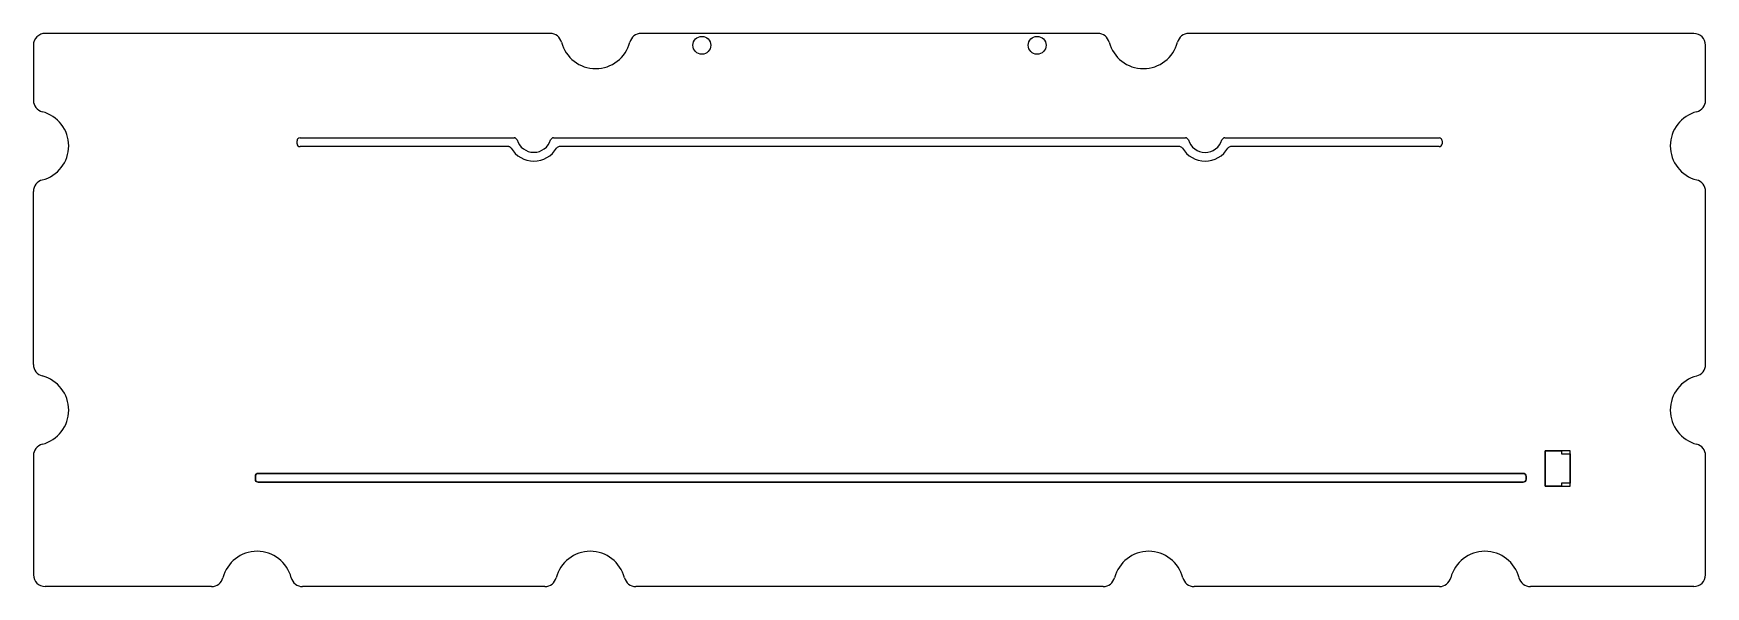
# Model space of a CAD drawing. Header units: millimetres. Extents: x -285 to -1, y 5 to 99.
import ezdxf

# ---------------------------------------------------------------- set-up
doc = ezdxf.new("R2010")
doc.units = ezdxf.units.MM
doc.layers.get('0').update_dxf_attribs({"linetype": 'CONTINUOUS'})

msp = doc.modelspace()

# ---------------------------------------------------------------- linework, layer by layer
for p, q in [((-197.23, 98.77), (-283.21, 98.77)), ((-197.23, 98.77), (-283.21, 98.77)), ((-103.98, 98.77), (-181.74, 98.77)), ((-2.51, 98.77), (-88.49, 98.77)), ((-285.21, 96.77), (-285.21, 87.37)), ((-285.21, 96.77), (-285.21, 87.37)), ((-0.51, 87.37), (-0.51, 96.77)), ((-0.51, 87.37), (-0.51, 96.77)), ((-240.32, 79.99), (-240.32, 80.49)), ((-240.32, 79.99), (-240.32, 80.49)), ((-239.82, 80.99), (-230.32, 80.99)), ((-239.82, 80.99), (-230.32, 80.99)), ((-230.32, 80.99), (-203.32, 80.99)), ((-230.32, 80.99), (-203.32, 80.99)), ((-196.69, 80.99), (-89.05, 80.99)), ((-196.69, 80.99), (-89.05, 80.99)), ((-82.37, 80.99), (-45.87, 80.99)), ((-82.37, 80.99), (-45.87, 80.99)), ((-45.37, 80.49), (-45.37, 79.99)), ((-45.37, 80.49), (-45.37, 79.99)), ((-230.32, 79.49), (-239.82, 79.49)), ((-230.32, 79.49), (-239.82, 79.49)), ((-204.29, 79.49), (-230.32, 79.49)), ((-204.29, 79.49), (-230.32, 79.49)), ((-90.02, 79.49), (-195.72, 79.49)), ((-90.02, 79.49), (-195.72, 79.49)), ((-45.87, 79.49), (-81.4, 79.49)), ((-45.87, 79.49), (-81.4, 79.49)), ((-285.21, 42.37), (-285.21, 71.87)), ((-285.21, 42.37), (-285.21, 71.87)), ((-0.51, 42.37), (-0.51, 71.87)), ((-0.51, 42.37), (-0.51, 71.87)), ((-285.21, 26.87), (-285.21, 6.57)), ((-285.21, 26.87), (-285.21, 6.57)), ((-0.51, 6.57), (-0.51, 26.88)), ((-254.88, 4.57), (-283.21, 4.57)), ((-198.14, 4.57), (-239.39, 4.57)), ((-103.07, 4.57), (-182.65, 4.57)), ((-45.83, 4.57), (-87.58, 4.57)), ((-2.51, 4.57), (-30.34, 4.57))]:
    msp.add_line(p, q)
for points in [[(-25.06, 22.17), (-25.06, 21.67), (-27.82, 21.67), (-27.82, 27.67), (-25.06, 27.67), (-25.06, 27.17), (-23.57, 27.17), (-23.57, 22.17)], [(-23.57, 27.67), (-27.82, 27.67), (-27.82, 21.67), (-23.57, 21.67)]]:
    msp.add_lwpolyline(points, close=True)
for points in [[(-31.58, 22.34), (-246.92, 22.34, -0.414214), (-247.42, 22.84), (-247.42, 23.34, -0.414214), (-246.92, 23.84), (-31.58, 23.84, -0.414213), (-31.08, 23.34), (-31.08, 22.84, -0.414214)], [(-31.08, 23.34, 0.414213), (-31.58, 23.84), (-246.92, 23.84, 0.414214), (-247.42, 23.34), (-247.42, 22.84, 0.414214), (-246.92, 22.34), (-31.58, 22.34, 0.414214), (-31.08, 22.84)]]:
    msp.add_lwpolyline(points, format="xyb", close=True)
for centre in [(-171.4, 96.75), (-114.32, 96.75)]:
    msp.add_circle(centre, 1.52)
for centre, radius, start, end in [((-283.21, 96.77), 2, 90, 180.0001), ((-283.21, 96.77), 2, 90, 180.0001), ((-197.23, 96.77), 2, 14.4775, 90), ((-197.23, 96.77), 2, 14.4775, 90), ((-189.48, 98.77), 6, 194.4775, 345.5225), ((-189.48, 98.77), 6, 194.4775, 345.5225), ((-181.74, 96.77), 2, 90, 165.5225), ((-181.74, 96.77), 2, 90, 165.5225), ((-103.98, 96.77), 2, 14.4734, 90), ((-96.23, 98.77), 6, 194.4734, 345.5266), ((-88.49, 96.77), 2, 90, 165.5266), ((-2.51, 96.77), 2, 0, 90), ((-2.51, 96.77), 2, 0, 90), ((-283.21, 87.37), 2, 180.0004, 255.5226), ((-283.21, 87.37), 2, 180.0004, 255.5226), ((-285.21, 79.62), 6, -75.5224, 75.5226), ((-285.21, 79.62), 6, -75.5224, 75.5226), ((-0.51, 79.62), 6, 104.4774, 255.5224), ((-0.51, 79.62), 6, 104.4774, 255.5224), ((-2.51, 87.37), 2, 284.4774, 359.9996), ((-2.51, 87.37), 2, 284.4774, 359.9996), ((-239.82, 80.49), 0.5, 90, 180), ((-239.82, 80.49), 0.5, 90, 180), ((-239.82, 79.99), 0.5, 180, 270), ((-239.82, 79.99), 0.5, 180, 270), ((-203.35, 80.5), 0.5, 16.9742, 89.9993), ((-203.35, 80.5), 0.5, 16.9742, 89.9993), ((-200.01, 81.52), 2.99, 196.9742, 343.0227), ((-200.01, 81.52), 2.99, 196.9742, 343.0227), ((-196.67, 80.49), 0.5, 89.9993, 163.0227), ((-196.67, 80.49), 0.5, 89.9993, 163.0227), ((-89.05, 80.49), 0.5, 16.9767, 90), ((-89.05, 80.49), 0.5, 16.9767, 90), ((-85.71, 81.51), 2.99, 196.9767, 343.0251), ((-85.71, 81.51), 2.99, 196.9767, 343.0251), ((-82.37, 80.49), 0.5, 90, 163.0251), ((-82.37, 80.49), 0.5, 90, 163.0251), ((-45.87, 80.49), 0.5, 0.0001, 90), ((-45.87, 80.49), 0.5, 0.0001, 90), ((-45.87, 79.99), 0.5, -90, 0.0001), ((-45.87, 79.99), 0.5, -90, 0.0001), ((-204.32, 79), 0.5, 30.3059, 89.9993), ((-204.32, 79), 0.5, 30.3059, 89.9993), ((-200.01, 81.52), 4.49, 210.3059, 329.6914), ((-200.01, 81.52), 4.49, 210.3059, 329.6914), ((-195.7, 78.99), 0.5, 89.9993, 149.6914), ((-195.7, 78.99), 0.5, 89.9993, 149.6914), ((-90.02, 78.99), 0.5, 30.3079, 90), ((-90.02, 78.99), 0.5, 30.3079, 90), ((-85.71, 81.51), 4.49, 210.3079, 329.6934), ((-85.71, 81.51), 4.49, 210.3079, 329.6934), ((-81.4, 78.99), 0.5, 90, 149.6934), ((-81.4, 78.99), 0.5, 90, 149.6934), ((-283.21, 71.87), 2, 104.4776, 180.0001), ((-283.21, 71.87), 2, 104.4776, 180.0001), ((-2.51, 71.87), 2, -0.0001, 75.5224), ((-2.51, 71.87), 2, -0.0001, 75.5224), ((-283.21, 42.37), 2, 180.0001, 255.5226), ((-283.21, 42.37), 2, 180.0001, 255.5226), ((-285.21, 34.62), 6, -75.5224, 75.5226), ((-285.21, 34.62), 6, -75.5224, 75.5226), ((-0.51, 34.62), 6, 104.4848, 255.5152), ((-0.51, 34.62), 6, 104.4848, 255.5152), ((-2.51, 42.37), 2, -75.5152, 0), ((-2.51, 42.37), 2, -75.5152, 0), ((-283.21, 26.87), 2, 104.4776, 180.0001), ((-283.21, 26.87), 2, 104.4776, 180.0001), ((-2.51, 26.88), 2, 0, 75.5152), ((-2.51, 26.88), 2, 0, 75.5152), ((-247.13, 4.57), 6, 14.492, 165.508), ((-190.4, 4.57), 6, 14.4775, 165.5225), ((-95.32, 4.57), 6, 14.4775, 165.5225), ((-38.08, 4.57), 6, 14.4775, 165.5225), ((-283.21, 6.57), 2, 180.0001, 270), ((-283.21, 6.57), 2, 180.0001, 270), ((-254.88, 6.57), 2, 270, 345.508), ((-239.39, 6.57), 2, 194.492, 270), ((-198.14, 6.57), 2, 270, 345.5225), ((-182.65, 6.57), 2, 194.4775, 270), ((-103.07, 6.57), 2, 270, 345.5225), ((-87.58, 6.57), 2, 194.4775, 270), ((-45.83, 6.57), 2, 270, 345.5225), ((-30.34, 6.57), 2, 194.4775, 270), ((-2.51, 6.57), 2, -90, 0)]:
    msp.add_arc(centre, radius, start, end)

doc.saveas('drawing.dxf')
